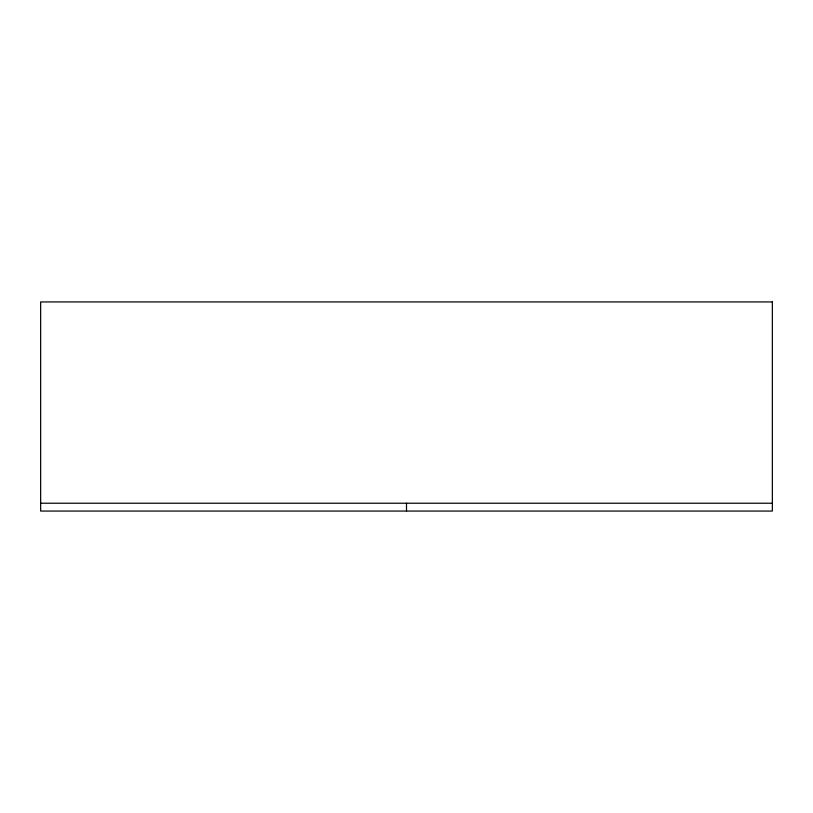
<?xml version="1.0" encoding="UTF-8"?>
<svg xmlns="http://www.w3.org/2000/svg" width="813" height="813" viewBox="0 0 813 813"><rect width="100%" height="100%" fill="white"/><g stroke="black" fill="none" stroke-linecap="round" stroke-linejoin="round"><path stroke-width="1.22" d="M40.65 503.227L772.35 503.227M406.5 503.227L406.5 511.062M772.35 301.938L40.65 301.938L40.65 511.062L772.35 511.062L772.35 301.938"/></g></svg>
